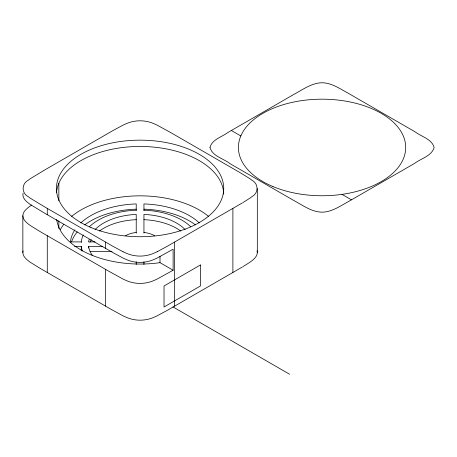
<?xml version="1.0" encoding="UTF-8"?>
<svg xmlns="http://www.w3.org/2000/svg" width="457" height="457" viewBox="0 0 457 457"><rect width="100%" height="100%" fill="white"/><g stroke="black" fill="none" stroke-linecap="round" stroke-linejoin="round"><path stroke-width="0.69" d="M58.85 200.754L58.85 183.246M23.061 193.128C21.982 197.207 25.284 200.686 28.248 202.971A57.022 32.921 0 0 0 30.448 204.593L44.803 213.282L113.17 252.744L123.03 258.051A57.028 32.921 0 0 0 125.835 259.319C134.786 263.415 145.383 263.421 154.335 259.319A57.022 32.921 0 0 0 157.139 258.045L173.123 249.219L173.123 270.23L160.007 262.661L160.007 256.354M242.536 266.899L167.673 310.143L157.139 315.833A57.022 32.921 0 0 1 154.335 317.107C145.383 321.202 134.786 321.208 125.835 317.101A57.028 32.921 0 0 1 123.03 315.833L110.457 308.972L39.965 268.265L30.442 262.381A57.022 32.921 0 0 1 28.243 260.758C25.683 258.702 22.907 256.057 22.85 252.532L22.85 215.761C22.907 212.237 25.683 209.586 28.248 207.535A57.028 32.921 0 0 1 30.448 205.913L31.682 205.073M22.85 252.532L23.061 250.916M123.03 251.744L112.833 246.249L44.18 206.621L30.442 198.292A57.022 32.921 0 0 1 28.243 196.67C21.45 193.117 21.445 183.765 28.248 180.218A57.028 32.921 0 0 1 30.448 178.596L45.42 169.553L112.833 130.639L123.03 125.144A57.022 32.921 0 0 1 125.835 123.87C134.786 119.774 145.383 119.768 154.335 123.876A57.028 32.921 0 0 1 157.139 125.144L170.33 132.359L240.205 172.712L249.728 178.596A57.022 32.921 0 0 1 251.927 180.218C258.719 183.771 258.719 193.117 251.921 196.67A57.028 32.921 0 0 1 249.722 198.287L243.21 202.411M257.32 188.444L257.32 252.532C257.262 256.057 254.486 258.708 251.921 260.758A57.028 32.921 0 0 1 249.722 262.381L243.21 266.5M242.536 202.811L167.673 246.055L157.139 251.744M173.123 270.23L157.139 279.061A57.022 32.921 0 0 1 154.335 280.33C145.383 284.431 134.786 284.431 125.835 280.33A57.028 32.921 0 0 1 123.03 279.061L107.983 270.773L39.965 231.493L30.442 225.609A57.022 32.921 0 0 1 28.243 223.987C25.683 221.931 22.907 219.286 22.85 215.761M83.294 235.035A58.936 34.024 0 0 0 81.277 241.902L70.447 241.902A69.744 40.267 0 0 1 74.868 229.86M95.016 241.902L88.629 241.902A51.601 29.791 0 0 1 89.126 239.451M74.508 246.357L81.277 246.357A58.936 34.024 0 0 0 82.334 250.916M88.629 247.997L88.629 246.357L102.825 246.357M90.046 251.607L112.051 251.607M231.356 130.496L240.828 135.963M341.985 194.368L351.462 199.84M172.877 306.864L289.589 374.243M257.068 250.767L257.32 252.532M232.893 208.403L232.893 272.498M174.66 242.027L174.66 306.116M143.944 210.568L143.944 203.925A69.744 40.267 0 0 1 199.378 222.925M143.944 233.11L143.944 214.419A51.601 29.791 0 0 1 185.148 229.614M143.944 261.752L143.944 264.523M136.226 210.568L136.226 203.925A69.744 40.267 0 0 0 80.792 222.925M136.226 233.11L136.226 214.419A51.601 29.791 0 0 0 95.022 229.614M136.226 261.752L136.226 264.523M105.51 242.027L105.51 248.328M105.51 269.344L105.51 306.116M81.277 241.902L81.277 242.553M81.277 246.357L81.277 250.956M58.85 220.805L58.85 228.489M47.277 208.403L47.277 214.71M47.277 235.721L47.277 272.498M160.007 262.661A83.642 48.288 0 0 1 56.685 219.446M157.139 251.744A57.022 32.921 0 0 1 154.335 253.012C145.383 257.114 134.786 257.114 125.835 253.012A57.028 32.921 0 0 1 123.03 251.744M56.514 192.763A83.642 48.288 0 0 1 141.259 146.463A83.642 48.288 0 0 1 223.719 194.122M71.515 242.027A69.744 40.267 0 0 1 77.21 231.95M84.745 224.873A69.744 40.267 0 0 1 136.226 209.175M143.944 209.175A69.744 40.267 0 0 1 195.425 224.873M89.412 226.752A58.936 34.024 0 0 1 136.226 210.174M143.944 210.174A58.936 34.024 0 0 1 190.758 226.752M125.526 235.721A20.588 11.888 0 0 1 136.226 232.453M143.944 232.453A20.588 11.888 0 0 1 154.643 235.721M89.995 242.221A51.601 29.791 0 0 1 91.263 239.736M99.38 231.071A51.601 29.791 0 0 1 136.226 219.674M143.944 219.674A51.601 29.791 0 0 1 180.783 231.071M92.577 255.749A51.601 29.791 0 0 1 88.629 246.357M60.284 229.665A83.642 48.288 0 0 1 63.82 224.296M71.618 216.39A83.642 48.288 0 0 1 208.466 216.321M209.98 147.331C212.191 156.26 223.747 158.568 230.082 163.709L293.937 200.572C302.922 205.319 311.874 212.248 322.533 212.179C332.216 211.848 340.431 205.896 348.64 201.468L414.442 163.475C420.857 158.568 431.562 156.128 434.15 147.605C432.111 139.099 421.365 136.689 415.207 131.902L347.491 92.811C339.362 88.395 331.028 82.534 321.357 82.768C311.154 83.265 302.62 89.738 293.937 94.365L228.152 132.347C222.153 136.883 212.231 139.311 209.98 147.331M200.417 264.974L164.023 285.991L164.023 307.001L200.417 285.991L200.417 264.974M91.006 227.546A83.642 48.288 0 0 0 223.279 193.431A83.642 48.288 0 0 0 105.967 144.355A83.642 48.288 0 0 0 91.006 227.546M272.983 186.57A83.642 48.288 0 0 0 405.256 152.455A83.642 48.288 0 0 0 287.944 103.379A83.642 48.288 0 0 0 272.983 186.57"/></g></svg>
